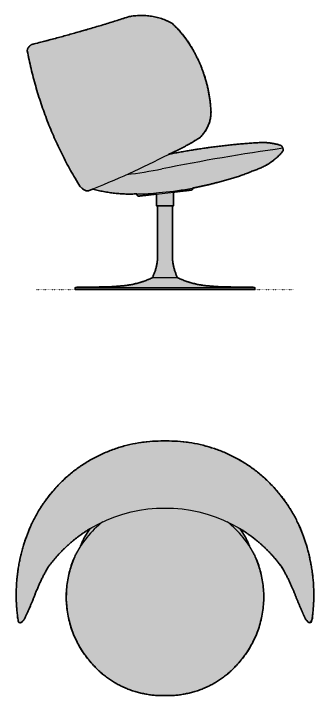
# Model space of a CAD drawing. Header units: millimetres. Extents: x -2 to 1856, y -1115 to 735.
# Drawn here: x 1048 to 1856, y -1085 to 735 of the extents above; entities that cross this region are included whole.
import ezdxf

# ---------------------------------------------------------------- set-up
doc = ezdxf.new("R2010")
doc.units = ezdxf.units.MM
doc.linetypes.add('Dots', pattern=[1, 0, -1])
doc.layers.add('Blocks', color=7, linetype='Continuous')
doc.layers.add('Blocks$Fill', color=7, linetype='Continuous', true_color=0xffffff)
for name, color, linetype, lineweight, true_color in [('Blocks$Inner', 7, 'Continuous', 25, 0x007f00), ('Blocks$Outline', 7, 'Continuous', 35, 0xff3f3f), ('Groud', 7, 'Dots', 25, 0x243775)]:
    doc.layers.add(name, color=color, linetype=linetype, lineweight=lineweight, true_color=true_color)

# ---------------------------------------------------------------- blocks, each defined once
blk = doc.blocks.new('Stella Lounge Chair Swivel Top')
at = {"layer": 'Blocks$Fill'}
blk.add_hatch(color=256, dxfattribs=at).paths.add_polyline_path([(2.9, -117.7), (2.9, -117.8), (3, -118), (3, -118.1), (3, -118.2), (3.1, -118.4), (3.1, -118.5), (3.2, -118.6), (3.3, -118.8), (3.3, -118.9), (3.4, -119.1), (3.5, -119.2), (3.5, -119.3), (3.6, -119.4), (3.7, -119.6), (3.8, -119.7), (3.9, -119.8), (4, -119.9), (4.1, -120), (4.2, -120.2), (4.3, -120.3), (4.4, -120.4), (4.5, -120.5), (4.6, -120.6), (4.7, -120.7), (4.8, -120.8), (5, -120.8), (5.1, -120.9), (5.2, -121), (5.3, -121.1), (5.5, -121.2), (5.6, -121.2), (5.7, -121.3), (5.8, -121.3), (6, -121.4), (6.1, -121.5), (6.2, -121.5), (6.4, -121.5), (6.5, -121.6), (6.7, -121.6), (6.8, -121.7), (7, -121.7), (7.1, -121.7), (7.3, -121.7), (7.4, -121.7), (7.6, -121.8), (7.7, -121.8), (7.9, -121.8), (8, -121.8), (8.2, -121.7), (8.3, -121.7), (8.5, -121.7), (8.6, -121.7), (8.8, -121.7), (8.9, -121.6), (9.1, -121.6), (9.2, -121.6), (9.3, -121.5), (9.5, -121.5), (9.6, -121.4), (9.8, -121.4), (9.9, -121.3), (10, -121.3), (10.2, -121.2), (10.3, -121.1), (10.4, -121), (10.9, -120.7), (11.4, -120.4), (11.9, -120.1), (12.3, -119.8), (12.8, -119.4), (13.3, -119.1), (13.7, -118.7), (14.2, -118.3), (14.6, -117.9), (15.1, -117.5), (15.5, -117.1), (15.9, -116.7), (16.3, -116.3), (16.7, -115.8), (17.1, -115.4), (17.5, -114.9), (17.8, -114.4), (18.2, -114), (18.6, -113.5), (18.9, -113), (19.2, -112.5), (19.5, -112), (19.8, -111.5), (20.1, -111), (20.4, -110.5), (20.7, -110), (20.9, -109.4), (21.2, -108.9), (21.4, -108.4), (21.6, -107.8), (21.9, -107.3), (22.1, -106.7), (35.7, -76.2), (48.3, -45.2), (52, -36), (55.8, -26.8), (59.8, -17.8), (64, -8.8), (68.5, 0.1), (73.1, 8.8), (77.8, 17.5), (82.8, 26.1), (88.3, 33.5), (94, 40.8), (99.9, 48), (106, 55.1), (112.3, 62.1), (118.8, 68.9), (125.5, 75.6), (132.4, 82.2), (139.5, 88.6), (146.8, 94.8), (154.2, 100.9), (161.8, 106.8), (169.6, 112.6), (177.5, 118.1), (185.6, 123.5), (193.9, 128.6), (190.1, 123.1), (186.4, 117.5), (183, 111.8), (179.8, 105.9), (176.7, 99.9), (173.9, 93.9), (171.3, 87.7), (168.9, 81.5), (164.8, 75), (161, 68.4), (157.3, 61.7), (153.9, 54.9), (150.3, 46.4), (148.6, 42.1), (147, 37.7), (145.4, 33.3), (143.9, 28.8), (142.5, 24.3), (141.1, 19.8), (139.9, 15.2), (138.7, 10.6), (137.6, 5.9), (136.5, 1.2), (135.6, -3.5), (134.7, -8.3), (134, -13.1), (133.3, -18), (132.7, -22.8), (132.2, -27.7), (131.7, -32.6), (131.4, -37.5), (131.2, -42.4), (131, -47.4), (130.9, -52.3), (131, -57.3), (131.1, -62.3), (131.3, -67.2), (131.6, -72.2), (132.1, -77.2), (132.6, -82.2), (133.2, -87.1), (133.8, -92.1), (134.6, -97), (135.5, -101.9), (136.5, -106.8), (137.5, -111.7), (138.7, -116.6), (139.9, -121.4), (141.3, -126.2), (142.7, -131), (144.2, -135.7), (145.8, -140.4), (147.5, -145.1), (149.2, -149.7), (151.1, -154.3), (153, -158.8), (155, -163.3), (157.1, -167.7), (159.3, -172.1), (161.5, -176.5), (163.8, -180.7), (166.2, -185), (168.6, -189.1), (171.1, -193.3), (173.7, -197.3), (176.4, -201.3), (179.1, -205.2), (181.8, -209.1), (184.6, -212.9), (187.5, -216.6), (190.4, -220.2), (193.4, -223.8), (196.4, -227.3), (202.6, -234.2), (207.1, -239), (211.7, -243.6), (216.4, -248.2), (221.3, -252.7), (226.4, -257.1), (231.5, -261.3), (236.8, -265.5), (242.3, -269.5), (247.8, -273.3), (253.5, -277), (259.3, -280.6), (265.1, -284), (271.1, -287.3), (277.2, -290.4), (283.4, -293.3), (289.6, -296.1), (295.9, -298.7), (302.3, -301.1), (308.8, -303.3), (315.3, -305.4), (321.8, -307.3), (328.4, -309), (335, -310.5), (341.6, -311.8), (348.2, -313), (354.9, -314), (361.5, -314.8), (368.2, -315.4), (374.8, -315.8), (381.4, -316), (388, -316.1), (394.5, -316), (401, -316.1), (407.6, -316), (414.2, -315.8), (420.8, -315.4), (427.5, -314.8), (434.1, -314), (440.8, -313), (447.4, -311.8), (454, -310.5), (460.6, -309), (467.2, -307.3), (473.8, -305.4), (480.3, -303.3), (486.7, -301.1), (493.1, -298.7), (499.4, -296.1), (505.6, -293.3), (511.8, -290.4), (517.9, -287.3), (523.9, -284), (529.8, -280.6), (535.5, -277), (541.2, -273.3), (546.8, -269.5), (552.2, -265.5), (557.5, -261.3), (562.7, -257.1), (567.7, -252.7), (572.6, -248.2), (577.3, -243.6), (581.9, -239), (586.4, -234.2), (592.6, -227.3), (595.6, -223.8), (598.6, -220.2), (601.5, -216.6), (604.4, -212.9), (607.2, -209.1), (609.9, -205.2), (612.6, -201.3), (615.3, -197.3), (617.9, -193.3), (620.4, -189.1), (622.8, -185), (625.2, -180.7), (627.5, -176.5), (629.7, -172.1), (631.9, -167.7), (634, -163.3), (636, -158.8), (637.9, -154.3), (639.8, -149.7), (641.5, -145.1), (643.2, -140.4), (644.8, -135.7), (646.3, -131), (647.7, -126.2), (649.1, -121.4), (650.3, -116.6), (651.5, -111.7), (652.5, -106.8), (653.5, -101.9), (654.4, -97), (655.2, -92.1), (655.8, -87.1), (656.4, -82.2), (656.9, -77.2), (657.4, -72.2), (657.7, -67.2), (657.9, -62.3), (658, -57.3), (658.1, -52.3), (658, -47.4), (657.8, -42.4), (657.6, -37.5), (657.3, -32.6), (656.8, -27.7), (656.3, -22.8), (655.7, -18), (655, -13.1), (654.3, -8.3), (653.4, -3.5), (652.5, 1.2), (651.4, 5.9), (650.3, 10.6), (649.1, 15.2), (647.9, 19.8), (646.5, 24.3), (645.1, 28.8), (643.6, 33.3), (642.1, 37.7), (640.4, 42.1), (638.7, 46.4), (635.1, 54.9), (631.7, 61.7), (628, 68.4), (624.2, 75), (620.1, 81.5), (617.7, 87.7), (615.1, 93.9), (612.3, 99.9), (609.2, 105.9), (606, 111.8), (602.6, 117.5), (599, 123.1), (595.2, 128.6), (603.4, 123.5), (611.5, 118.1), (619.4, 112.6), (627.2, 106.8), (634.8, 100.9), (642.2, 94.8), (649.5, 88.6), (656.6, 82.2), (663.5, 75.6), (670.2, 68.9), (676.7, 62.1), (683, 55.1), (689.1, 48), (695, 40.8), (700.7, 33.5), (706.2, 26.1), (711.2, 17.5), (716, 8.8), (720.6, 0.1), (725, -8.8), (729.2, -17.8), (733.2, -26.8), (737, -36), (740.7, -45.2), (753.3, -76.2), (767, -106.7), (767.2, -107.3), (767.4, -107.8), (767.6, -108.4), (767.8, -108.9), (768.1, -109.4), (768.3, -110), (768.6, -110.5), (768.9, -111), (769.2, -111.5), (769.5, -112), (769.8, -112.5), (770.1, -113), (770.4, -113.5), (770.8, -114), (771.2, -114.4), (771.5, -114.9), (771.9, -115.4), (772.3, -115.8), (772.7, -116.3), (773.1, -116.7), (773.5, -117.1), (774, -117.5), (774.4, -117.9), (774.8, -118.3), (775.3, -118.7), (775.7, -119.1), (776.2, -119.4), (776.7, -119.8), (777.1, -120.1), (777.6, -120.4), (778.1, -120.7), (778.6, -121), (778.7, -121.1), (778.9, -121.2), (779, -121.3), (779.1, -121.3), (779.3, -121.4), (779.4, -121.4), (779.5, -121.5), (779.7, -121.5), (779.8, -121.6), (780, -121.6), (780.1, -121.6), (780.3, -121.7), (780.4, -121.7), (780.5, -121.7), (780.7, -121.7), (780.8, -121.7), (781, -121.8), (781.2, -121.8), (781.3, -121.8), (781.5, -121.8), (781.6, -121.7), (781.8, -121.7), (781.9, -121.7), (782, -121.7), (782.2, -121.7), (782.3, -121.6), (782.5, -121.6), (782.6, -121.5), (782.8, -121.5), (782.9, -121.5), (783, -121.4), (783.2, -121.3), (783.3, -121.3), (783.4, -121.2), (783.6, -121.2), (783.7, -121.1), (783.8, -121), (783.9, -120.9), (784.1, -120.8), (784.2, -120.8), (784.3, -120.7), (784.4, -120.6), (784.5, -120.5), (784.6, -120.4), (784.7, -120.3), (784.8, -120.2), (784.9, -120), (785, -119.9), (785.1, -119.8), (785.2, -119.7), (785.3, -119.6), (785.4, -119.4), (785.5, -119.3), (785.6, -119.2), (785.6, -119.1), (785.7, -118.9), (785.8, -118.8), (785.8, -118.6), (785.9, -118.5), (785.9, -118.4), (786, -118.2), (786, -118.1), (786, -118), (786.1, -117.8), (786.1, -117.7), (788.1, -103.2), (789.7, -88.6), (790.8, -74), (791.4, -59.2), (791.5, -44.4), (791.2, -29.6), (790.3, -14.8), (789, 0), (787.2, 14.7), (784.9, 29.4), (782.2, 44), (779, 58.4), (775.3, 72.7), (771.2, 86.8), (766.6, 100.8), (761.6, 114.5), (759.1, 121), (756.5, 127.5), (753.7, 133.9), (750.8, 140.3), (747.8, 146.8), (744.6, 153.1), (741.3, 159.5), (737.9, 165.8), (734.3, 172.1), (730.6, 178.4), (726.7, 184.6), (722.8, 190.7), (718.7, 196.8), (714.4, 202.8), (710.1, 208.8), (705.6, 214.7), (700.9, 220.6), (696.2, 226.3), (691.3, 232), (686.3, 237.6), (681.2, 243.1), (675.9, 248.6), (670.6, 253.9), (665.1, 259.1), (659.5, 264.3), (653.8, 269.3), (648, 274.2), (642.1, 279), (636.1, 283.7), (630.1, 288.3), (623.9, 292.8), (617.6, 297.1), (611.2, 301.3), (604.8, 305.4), (598.3, 309.3), (591.7, 313.1), (585, 316.8), (578.3, 320.4), (571.5, 323.8), (564.7, 327), (557.8, 330.2), (550.8, 333.1), (543.8, 336), (536.8, 338.7), (529.7, 341.2), (522.6, 343.6), (515.5, 345.9), (508.4, 348), (501.2, 350), (494, 351.8), (486.9, 353.5), (479.7, 355), (472.5, 356.4), (465.3, 357.7), (458.1, 358.8), (451, 359.8), (443.8, 360.6), (436.7, 361.3), (429.6, 361.8), (422.5, 362.3), (415.4, 362.6), (408.4, 362.7), (401.4, 362.7), (380.6, 362.7), (373.6, 362.6), (366.5, 362.3), (359.4, 361.8), (352.3, 361.3), (345.2, 360.6), (338, 359.8), (330.9, 358.8), (323.7, 357.7), (316.5, 356.4), (309.3, 355), (302.1, 353.5), (295, 351.8), (287.8, 350), (280.6, 348), (273.5, 345.9), (266.4, 343.6), (259.3, 341.2), (252.2, 338.7), (245.2, 336), (238.2, 333.1), (231.2, 330.2), (224.3, 327), (217.5, 323.8), (210.7, 320.4), (204, 316.8), (197.3, 313.1), (190.7, 309.3), (184.2, 305.4), (177.8, 301.3), (171.4, 297.1), (165.1, 292.8), (159, 288.3), (152.9, 283.7), (146.9, 279), (141, 274.2), (135.2, 269.3), (129.5, 264.3), (123.9, 259.1), (118.4, 253.9), (113.1, 248.6), (107.8, 243.1), (102.7, 237.6), (97.7, 232), (92.8, 226.3), (88.1, 220.6), (83.4, 214.7), (79, 208.8), (74.6, 202.8), (70.3, 196.8), (66.2, 190.7), (62.3, 184.6), (58.4, 178.4), (54.7, 172.1), (51.2, 165.8), (47.7, 159.5), (44.4, 153.1), (41.3, 146.8), (38.2, 140.3), (35.3, 133.9), (32.6, 127.5), (29.9, 121), (27.4, 114.5), (22.4, 100.8), (17.9, 86.8), (13.7, 72.7), (10, 58.4), (6.8, 44), (4.1, 29.4), (1.8, 14.7), (0, 0), (-1.3, -14.8), (-2.1, -29.6), (-2.5, -44.4), (-2.4, -59.2), (-1.7, -74), (-0.7, -88.6), (0.9, -103.2)], flags=0)
at = {"layer": 'Blocks$Inner'}
for centre, radius, start, end in [((385.8, -20.1), 382.8, 88.6985, 159.4185), ((403.2, -20.1), 382.8, 20.5815, 91.3015), ((393.6, -62.3), 266.9, 128.2273, 153.9461), ((395.4, -62.3), 266.9, 26.0539, 51.7727), ((355.5, 12.7), 198.9, 144.3525, 159.7552), ((433.5, 12.7), 198.9, 20.2448, 35.6475), ((451.9, -47.7), 454.4, 159.0872, 188.8646), ((337.1, -47.7), 454.4, 351.1354, 20.9128), ((395.9, -53), 264.9, 155.9769, 223.1582), ((393.2, -53), 264.9, 316.8418, 24.0231), ((-934.1, 338), 1054.6, 335.0571, 338.6945), ((1723.2, 338), 1054.6, 201.3055, 204.9429), ((-3.6, -97.8), 27.2, 300.9948, 340.6887), ((792.6, -97.8), 27.2, 199.3113, 239.0052), ((3110.6, 554.1), 3179.4, 192.1982, 192.2001), ((7.8, -116.8), 5, 192.2001, 300.9948), ((781.2, -116.8), 5, 239.0052, 347.7999), ((-2321.5, 554.1), 3179.4, 347.7999, 347.8018), ((387.7, -66.1), 250, 222.2326, 271.5592), ((401.3, -66.1), 250, 268.4408, 317.7674)]:
    blk.add_arc(centre, radius, start, end, dxfattribs=at)
at = {"layer": 'Blocks$Inner', "extrusion": (0, 0, -1)}
for centre, radius, start, end in [((-391.9, -197.3), 381.4, 35.8492, 90.3855), ((-397.1, -197.3), 381.4, 89.6145, 144.1508), ((-479.4, -209.7), 461.4, 20.8954, 30.7367), ((-309.7, -209.7), 461.4, 149.2633, 159.1046)]:
    blk.add_arc(centre, radius, start, end, dxfattribs=at)
at = {"layer": 'Blocks$Outline'}
for points, weights, knots in [([(595.2, 128.6), (661, 88.6), (706.2, 26.1), (726.5, -8.1), (740.7, -45.2), (752.8, -76.4), (767, -106.7), (770.2, -116), (778.6, -121), (780.8, -122.4), (783.2, -121.3), (785.5, -120.3), (786.1, -117.8), (786.1, -117.8), (786.1, -117.7), (804.7, 1.7), (761.6, 114.5), (666.1, 368.8), (394.5, 362.7), (122.9, 368.8), (27.4, 114.5), (-15.7, 1.7), (2.9, -117.7)], [0.945835308241, 0.953253581092, 1, 0.996314430178, 1, 0.999496269363, 1, 0.94060285079, 1, 0.889426821689, 1, 0.889426821689, 1, 0.999999999869, 1, 0.966426654977, 1, 0.815531795422, 1, 0.815531795422, 1, 0.966426654977, 1], [192.91165, 192.91165, 192.91165, 208.181848, 208.181848, 216.106232, 216.106232, 222.800979, 222.800979, 224.683341, 224.683341, 225.158048, 225.158048, 225.632755, 225.632755, 225.643065, 225.643065, 249.259402, 249.259402, 296.51047, 296.51047, 343.761538, 343.761538, 367.377875, 367.377875, 367.377875]), ([(2.9, -117.7), (2.9, -117.8), (2.9, -117.8), (3.5, -120.3), (5.8, -121.3), (8.2, -122.4), (10.4, -121), (18.8, -116), (22.1, -106.7), (36.2, -76.4), (48.3, -45.2), (62.5, -8.1), (82.8, 26.1), (128, 88.6), (193.9, 128.6)], [1, 0.999999999869, 1, 0.889426821688, 1, 0.889426821688, 1, 0.94060285079, 1, 0.999496269363, 1, 0.996314430178, 1, 0.953253581092, 0.945835308241], [118.118473, 118.118473, 118.118473, 118.128783, 118.128783, 118.603489, 118.603489, 119.078196, 119.078196, 120.960558, 120.960558, 127.655305, 127.655305, 135.57969, 135.57969, 150.849888, 150.849888, 150.849888]), ([(168.9, 81.5), (160.6, 68.6), (153.9, 54.9), (82.3, -105.8), (202.6, -234.2), (279.8, -319.2), (394.5, -316), (509.2, -319.2), (586.4, -234.2), (706.7, -105.8), (635.1, 54.9), (628.4, 68.6), (620.1, 81.5)], [0.990444704903, 0.993577963148, 1, 0.833011822746, 1, 0.908775436736, 1, 0.908775436735, 1, 0.833011822746, 1, 0.993577963148, 0.990444704903], [8.91148, 8.91148, 8.91148, 11.978668, 11.978668, 43.039527, 43.039527, 64.56026, 64.56026, 86.080994, 86.080994, 117.141852, 117.141852, 120.20904, 120.20904, 120.20904])]:
    blk.add_rational_spline(points, weights, degree=2, knots=knots, dxfattribs=at)
for points in [[(193.9, 128.6), (178.2, 106.8), (168.9, 81.5)], [(620.1, 81.5), (610.8, 106.8), (595.2, 128.6)]]:
    blk.add_rational_spline(points, [1, 0.990979980662, 1], degree=2, dxfattribs=at)
blk = doc.blocks.new('Stella Lounge Chair Swivel Side')
at = {"layer": 'Blocks$Fill'}
blk.add_hatch(color=256, dxfattribs=at).paths.add_polyline_path([(353.2, 360.3), (364.1, 365.2), (374.9, 370.3), (385.6, 375.6), (396.2, 381.1), (406.6, 386.9), (417, 392.9), (427.2, 399.1), (437.2, 405.5), (439.1, 407.3), (441, 409.2), (442.8, 411.1), (444.5, 413.1), (446.2, 415.2), (447.9, 417.3), (449.5, 419.5), (451, 421.8), (452.5, 424.1), (453.9, 426.4), (455.2, 428.8), (456.5, 431.3), (457.7, 433.7), (458.8, 436.2), (459.9, 438.8), (460.9, 441.4), (461.8, 444), (462.6, 446.6), (463.3, 449.3), (464, 452), (464.6, 454.6), (465.1, 457.3), (465.5, 460), (465.9, 462.7), (466.1, 465.5), (466.3, 468.2), (466.4, 470.9), (466.4, 473.5), (466.4, 476.2), (466.2, 478.9), (466, 481.5), (465.8, 484.1), (464.8, 494.7), (463.6, 505.4), (462, 515.9), (460.1, 526.5), (457.9, 537), (455.4, 547.4), (452.6, 557.7), (449.5, 567.9), (446.8, 576.4), (443.8, 584.9), (440.6, 593.2), (437.2, 601.5), (433.5, 609.6), (429.6, 617.7), (425.6, 625.7), (421.3, 633.5), (418.4, 638.8), (415.5, 644.1), (412.4, 649.3), (409.2, 654.5), (405.8, 659.6), (402.4, 664.6), (398.8, 669.5), (395.1, 674.4), (391.3, 679.1), (387.4, 683.8), (383.4, 688.4), (379.3, 692.9), (375.1, 697.3), (370.8, 701.6), (366.5, 705.8), (362, 709.9), (358.8, 711.6), (355.5, 713.3), (352.2, 714.9), (348.9, 716.4), (345.5, 717.9), (342.1, 719.2), (338.6, 720.6), (335.1, 721.8), (331.6, 723), (328, 724.1), (324.4, 725.1), (320.8, 726), (317.1, 726.9), (313.5, 727.6), (309.8, 728.3), (306.1, 728.9), (302.3, 729.4), (298.6, 729.9), (294.9, 730.2), (291.1, 730.5), (287.4, 730.7), (283.7, 730.8), (279.9, 730.8), (276.2, 730.7), (272.5, 730.6), (268.8, 730.3), (265.1, 730), (261.4, 729.6), (257.8, 729.1), (254.2, 728.6), (250.6, 728), (247, 727.2), (119.1, 688.3), (-10, 653.7), (-10.7, 653.5), (-11.3, 653.3), (-11.9, 653), (-12.5, 652.7), (-13.1, 652.5), (-13.7, 652.1), (-14.3, 651.8), (-14.8, 651.4), (-15.4, 651), (-15.9, 650.6), (-16.5, 650.2), (-17, 649.8), (-17.5, 649.3), (-18, 648.8), (-18.5, 648.3), (-19, 647.8), (-19.4, 647.3), (-19.8, 646.7), (-20.3, 646.2), (-20.6, 645.6), (-21, 645), (-21.4, 644.4), (-21.7, 643.8), (-22, 643.2), (-22.3, 642.6), (-22.5, 642), (-22.8, 641.3), (-23, 640.7), (-23.2, 640.1), (-23.3, 639.4), (-23.5, 638.8), (-23.6, 638.2), (-23.6, 638), (-23.6, 637.9), (-23.6, 637.8), (-23.7, 637.7), (-23.7, 637.6), (-23.7, 637.5), (-23.7, 637.4), (-23.7, 637.3), (-23.7, 637.1), (-23.7, 637), (-23.7, 636.9), (-23.6, 636.8), (-23.6, 636.7), (-23.6, 636.6), (-23.6, 636.5), (-23.6, 636.4), (-18.8, 612.6), (-13.5, 588.9), (-7.7, 565.4), (-1.3, 541.9), (5.7, 518.6), (13.2, 495.4), (21.2, 472.3), (29.8, 449.5), (38.9, 426.9), (48.5, 404.4), (58.6, 382.3), (69.2, 360.4), (80.3, 338.7), (91.9, 317.3), (103.9, 296.3), (116.4, 275.6), (117.3, 274.6), (118.1, 273.7), (119, 272.8), (119.9, 272), (120.8, 271.1), (121.8, 270.3), (122.8, 269.5), (123.8, 268.8), (124.8, 268), (125.8, 267.3), (126.9, 266.6), (127.9, 266), (129, 265.3), (130.1, 264.7), (131.2, 264.2), (132.4, 263.6), (132.6, 263.5), (132.8, 263.4), (133.1, 263.3), (133.3, 263.3), (133.5, 263.2), (133.8, 263.1), (134, 263), (134.3, 263), (134.5, 262.9), (134.8, 262.9), (135, 262.8), (135.3, 262.8), (135.5, 262.8), (135.8, 262.7), (136, 262.7), (136.3, 262.7), (136.6, 262.7), (136.8, 262.7), (137.1, 262.7), (137.3, 262.7), (137.6, 262.8), (137.8, 262.8), (138.1, 262.8), (138.3, 262.9), (138.6, 262.9), (138.8, 263), (139.1, 263), (139.3, 263.1), (139.6, 263.2), (139.8, 263.3), (140, 263.3), (140.3, 263.4), (151.2, 267.8), (158.3, 265.9), (165.5, 264.2), (172.8, 262.5), (180, 261.1), (187.3, 259.7), (194.7, 258.6), (202.1, 257.5), (209.4, 256.6), (216.8, 255.9), (224.3, 255.3), (231.7, 254.9), (239.1, 254.6), (246.5, 254.5), (253.9, 254.5), (261.3, 254.7), (268.7, 255), (268.7, 254), (268.7, 253.9), (268.7, 253.7), (268.8, 253.6), (268.8, 253.5), (268.8, 253.4), (268.8, 253.2), (268.8, 253.1), (268.8, 253), (268.9, 252.8), (268.9, 252.7), (268.9, 252.6), (269, 252.5), (269, 252.3), (269.1, 252.2), (269.1, 252.1), (269.2, 252), (269.2, 251.8), (269.3, 251.7), (269.4, 251.6), (269.4, 251.5), (269.5, 251.4), (269.6, 251.3), (269.6, 251.1), (269.7, 251), (269.8, 250.9), (269.9, 250.8), (270, 250.7), (270, 250.6), (270.1, 250.5), (270.2, 250.4), (270.3, 250.4), (270.4, 250.3), (270.5, 250.2), (270.6, 250.1), (270.7, 250), (270.8, 249.9), (270.9, 249.9), (271, 249.8), (271.1, 249.7), (271.3, 249.7), (271.4, 249.6), (271.5, 249.5), (271.6, 249.5), (271.7, 249.4), (271.8, 249.4), (272, 249.3), (272.1, 249.3), (272.2, 249.2), (272.4, 249.2), (272.5, 249.2), (272.6, 249.1), (272.7, 249.1), (272.9, 249.1), (273, 249.1), (273.1, 249), (273.3, 249), (273.4, 249), (273.5, 249), (273.7, 249), (273.8, 249), (273.9, 249), (274.1, 249), (274.2, 249), (274.3, 249), (321.1, 254.4), (321.1, 222.7), (323.9, 222.7), (323.9, 99.6), (324, 95.3), (324.1, 90.9), (324, 86.6), (323.8, 82.2), (323.4, 77.8), (322.9, 73.4), (322.2, 69.1), (321.4, 64.8), (320.5, 60.4), (319.4, 56.2), (318.2, 51.9), (316.9, 47.8), (315.5, 43.6), (313.9, 39.5), (312.2, 35.5), (310.3, 31.6), (305.1, 29.2), (299.8, 26.9), (294.4, 24.7), (289, 22.7), (283.5, 20.8), (277.9, 19), (272.3, 17.4), (266.7, 15.9), (261.1, 14.5), (255.4, 13.3), (249.6, 12.3), (243.9, 11.3), (238.2, 10.6), (232.4, 9.9), (226.6, 9.4), (220.9, 9.1), (208.9, 8), (196.9, 7.3), (184.9, 6.8), (172.9, 6.7), (104.2, 5.7), (104.2, 5.7), (104.1, 5.7), (104.1, 5.7), (104.1, 5.7), (104.1, 5.6), (104, 5.6), (104, 5.6), (104, 5.6), (104, 5.6), (104, 5.6), (103.9, 5.6), (103.9, 5.5), (103.9, 5.5), (103.9, 5.5), (103.9, 5.5), (103.9, 5.5), (103.8, 5.5), (103.8, 5.4), (103.8, 5.4), (103.8, 5.4), (103.8, 5.4), (103.8, 5.4), (103.8, 5.3), (103.7, 5.3), (103.7, 5.3), (103.7, 5.3), (103.7, 5.2), (103.7, 5.2), (103.7, 5.2), (103.7, 5.2), (103.7, 5.1), (103.7, 5.1), (103.7, 0), (343.7, 0), (583.7, 0), (583.7, 5.1), (583.7, 5.1), (583.7, 5.2), (583.7, 5.2), (583.7, 5.2), (583.7, 5.2), (583.7, 5.3), (583.6, 5.3), (583.6, 5.3), (583.6, 5.3), (583.6, 5.4), (583.6, 5.4), (583.6, 5.4), (583.6, 5.4), (583.6, 5.4), (583.5, 5.5), (583.5, 5.5), (583.5, 5.5), (583.5, 5.5), (583.5, 5.5), (583.4, 5.5), (583.4, 5.6), (583.4, 5.6), (583.4, 5.6), (583.4, 5.6), (583.3, 5.6), (583.3, 5.6), (583.3, 5.6), (583.3, 5.7), (583.3, 5.7), (583.2, 5.7), (583.2, 5.7), (583.2, 5.7), (514.5, 6.7), (502.5, 6.8), (490.5, 7.3), (478.5, 8), (466.5, 9.1), (460.7, 9.4), (455, 9.9), (449.2, 10.6), (443.5, 11.3), (437.7, 12.3), (432, 13.3), (426.3, 14.5), (420.7, 15.9), (415, 17.4), (409.4, 19), (403.9, 20.8), (398.4, 22.7), (393, 24.7), (387.6, 26.9), (382.3, 29.2), (377, 31.6), (375.2, 35.5), (373.5, 39.5), (371.9, 43.6), (370.5, 47.8), (369.1, 51.9), (367.9, 56.2), (366.9, 60.4), (365.9, 64.8), (365.2, 69.1), (364.5, 73.4), (364, 77.8), (363.6, 82.2), (363.4, 86.6), (363.3, 90.9), (363.3, 95.3), (363.5, 99.6), (363.5, 222.7), (366.2, 222.7), (366.2, 250), (366.2, 259.6), (413.7, 265), (413.8, 265), (414, 265.1), (414.1, 265.1), (414.2, 265.1), (414.3, 265.1), (414.4, 265.2), (414.6, 265.2), (414.7, 265.2), (414.8, 265.3), (414.9, 265.3), (415, 265.4), (415.1, 265.4), (415.3, 265.5), (415.4, 265.5), (415.5, 265.6), (415.6, 265.6), (415.7, 265.7), (415.8, 265.8), (415.9, 265.8), (416, 265.9), (416.1, 266), (416.2, 266), (416.3, 266.1), (416.4, 266.2), (416.5, 266.3), (416.6, 266.4), (416.7, 266.5), (416.8, 266.5), (416.9, 266.6), (416.9, 266.7), (417, 266.8), (417.1, 266.9), (417.2, 267), (417.2, 267.1), (417.3, 267.2), (417.4, 267.3), (417.4, 267.4), (417.5, 267.5), (417.6, 267.6), (417.6, 267.7), (417.7, 267.8), (417.7, 268), (417.8, 268.1), (417.8, 268.2), (417.9, 268.3), (417.9, 268.4), (417.9, 268.5), (418, 268.7), (418, 268.8), (418, 268.9), (418.1, 269), (418.1, 269.1), (418.1, 269.3), (418.1, 269.4), (418.1, 269.5), (418.1, 269.6), (418.2, 269.8), (418.2, 269.9), (418.2, 270), (418.2, 270.1), (418.2, 270.2), (418.1, 270.4), (418.1, 270.5), (418.1, 270.6), (434.8, 273.9), (451.5, 277.5), (468, 281.4), (484.5, 285.7), (497, 288.8), (509.4, 292.2), (521.8, 295.8), (534.1, 299.7), (546.4, 303.9), (558.5, 308.3), (570.5, 313), (582.5, 317.9), (585.2, 318.8), (587.9, 319.7), (590.5, 320.7), (593.2, 321.7), (595.9, 322.8), (598.5, 323.9), (601.1, 325), (603.7, 326.3), (606.3, 327.5), (608.9, 328.8), (611.4, 330.2), (614, 331.6), (616.5, 333), (618.9, 334.5), (621.4, 336.1), (623.8, 337.6), (626.2, 339.3), (628.5, 340.9), (630.9, 342.6), (633.2, 344.4), (635.4, 346.2), (637.7, 348), (639.8, 349.9), (642, 351.8), (644.1, 353.7), (646.2, 355.7), (648.2, 357.7), (650.3, 359.7), (652.2, 361.8), (654.1, 363.9), (656, 366), (657.8, 368.2), (658, 368.6), (658.2, 368.9), (658.3, 369.3), (658.5, 369.7), (658.6, 370), (658.8, 370.4), (658.9, 370.8), (659, 371.2), (659, 371.5), (659, 371.8), (659, 372.1), (659, 372.5), (659, 372.8), (658.9, 373.1), (658.9, 373.4), (658.9, 373.8), (658.8, 374.1), (658.8, 374.4), (658.7, 374.8), (658.6, 375.1), (658.6, 375.4), (658.5, 375.8), (658.4, 376.1), (658.3, 376.4), (658.2, 376.7), (658.1, 377), (658, 377.3), (657.8, 377.6), (657.7, 377.9), (657.6, 378.2), (657.4, 378.5), (657.3, 378.8), (657.2, 379), (657, 379.3), (656.8, 379.6), (656.7, 379.9), (656.5, 380.1), (656.3, 380.4), (656.1, 380.6), (655.9, 380.9), (655.8, 381.2), (655.6, 381.4), (655.4, 381.6), (655.2, 381.9), (654.9, 382.1), (654.7, 382.3), (654.5, 382.5), (654.3, 382.8), (654.1, 383), (653.8, 383.2), (653.6, 383.4), (653.4, 383.6), (653.1, 383.8), (652.9, 383.9), (652.6, 384.1), (652.4, 384.3), (649, 385.3), (645.6, 386.3), (642.1, 387.2), (638.6, 388), (635.1, 388.7), (631.6, 389.4), (628.1, 390), (624.5, 390.5), (621, 390.9), (617.4, 391.3), (613.8, 391.5), (610.3, 391.7), (606.7, 391.8), (603.1, 391.9), (599.6, 391.8), (596, 391.7), (535, 387), (474.1, 380.2), (413.5, 371.3)], flags=0)
at = {"layer": 'Blocks$Inner'}
for p, q in [((268.7, 255), (268.7, 254)), ((274.3, 249), (413.7, 265)), ((363.5, 222.7), (363.5, 99.6))]:
    blk.add_line(p, q, dxfattribs=at)
for points in [[(366.2, 250), (366.2, 222.7), (343.7, 222.7), (321.1, 222.7), (321.1, 254.4), (321.1, 222.7), (343.7, 222.7), (366.2, 222.7), (366.2, 259.6)], [(323.9, 99.6), (323.9, 222.7)], [(310.3, 31.6), (343.7, 31.6), (377, 31.6)], [(583.7, 5.1), (583.7, 0), (343.7, 0), (103.7, 0), (103.7, 5.1)], [(104.2, 5.7), (343.7, 5.7), (583.2, 5.7)]]:
    blk.add_lwpolyline(points, dxfattribs=at)
for centre, radius, start, end in [((281.2, 564.3), 166.5, 60.9594, 101.843), ((183.8, 510.3), 267.5, 27.414, 48.2377), ((-18.7, 637.3), 5, 169.9059, 190.6728), ((-3.8, 634.6), 20.1, 108.0028, 169.9059), ((1016.4, 832.3), 1058.3, 190.6728, 211.7441), ((132.1, 470.2), 332.1, 17.119, 29.4565), ((101, 456.8), 365.8, 4.2811, 17.6892), ((373.6, 473.1), 92.9, 313.2927, 6.8293), ((124.8, 886), 573.1, 293.4827, 303.0294), ((702.9, -1387.4), 1782.4, 93.4379, 101.3136), ((603.2, 229.1), 162.8, 72.4162, 92.5424), ((643.9, 371.8), 15.1, 357.6214, 55.7398), ((1379.1, -4821.9), 5248.1, 97.8948, 101.4664), ((535, 470.8), 160.1, 287.2581, 320.132), ((644.4, 375.2), 15.2, 332.7419, 344.7078), ((-781.3, 2571.9), 2485.6, 291.7616, 297.1567), ((92.4, 1547.5), 1249.8, 276.8708, 281.1884), ((342.2, 882.1), 613.1, 283.4124, 293.0667), ((152.3, 306.9), 47.6, 221.1412, 245.2817), ((252.9, 1153.1), 897.8, 274.7279, 284.9452), ((136.6, 272.7), 10, 245.2817, 291.7616), ((249.5, 623), 368.5, 254.529, 273.2275), ((277.2, 625.2), 370.2, 268.9193, 277.7139), ((413.2, 270), 5, 276.5441, 7.0269), ((273.7, 254), 5, 180, 276.5441)]:
    blk.add_arc(centre, radius, start, end, dxfattribs=at)
at = {"layer": 'Blocks$Inner', "extrusion": (0, 0, -1)}
blk.add_arc((988.9, 4561.7), 4028.7, 252.1349, 255.9376, dxfattribs=at)
at = {"layer": 'Blocks$Inner'}
for points, weights in [([(310.3, 31.6), (325.9, 63.9), (323.9, 99.6)], [1, 0.96836970671, 1]), ([(363.5, 99.6), (361.5, 63.9), (377, 31.6)], [1, 0.96836970671, 1]), ([(220.9, 9.1), (267.9, 11.4), (310.3, 31.6)], [1, 0.98055551128, 1]), ([(377, 31.6), (419.5, 11.4), (466.5, 9.1)], [1, 0.98055551128, 1]), ([(103.7, 5.1), (103.8, 5.5), (104.2, 5.7)], [1, 0.877532692539, 1]), ([(104.2, 5.7), (138.5, 6.3), (172.9, 6.7)], [1, 0.999991766051, 1]), ([(172.9, 6.7), (196.9, 6.7), (220.9, 9.1)], [1, 0.998680830429, 1]), ([(466.5, 9.1), (490.4, 6.7), (514.5, 6.7)], [1, 0.998680830429, 1]), ([(514.5, 6.7), (548.8, 6.3), (583.2, 5.7)], [1, 0.999991766051, 1]), ([(583.2, 5.7), (583.6, 5.5), (583.7, 5.1)], [1, 0.877532692796, 1])]:
    blk.add_rational_spline(points, weights, degree=2, dxfattribs=at)
at = {"layer": 'Blocks$Outline'}
for points in [[(366.2, 250), (366.2, 259.6)], [(321.1, 254.4), (321.1, 222.7), (323.9, 222.7)], [(363.5, 222.7), (366.2, 222.7), (366.2, 250)], [(323.9, 222.7), (323.9, 99.6)], [(363.5, 99.6), (363.5, 222.7)]]:
    blk.add_lwpolyline(points, dxfattribs=at)
for points, weights, knots in [([(353.2, 360.3), (397.1, 379.4), (437.2, 405.5), (471.3, 437.6), (465.8, 484.1), (462.6, 527), (449.5, 567.9), (438.9, 602.2), (421.3, 633.5), (398.7, 677.1), (362, 709.9), (307.7, 740), (247, 727.2), (119.7, 686.2), (-10, 653.7), (-21.5, 650), (-23.6, 638.2), (-23.8, 637.3), (-23.6, 636.4)], [1, 0.996531713174, 1, 0.892835201014, 1, 0.993162397742, 1, 0.994209743065, 1, 0.983534187406, 1, 0.937027288013, 1, 0.999449422233, 1, 0.857602319908, 1, 0.983623599537, 1], [131.543635, 131.543635, 131.543635, 141.093156, 141.093156, 149.770912, 149.770912, 158.331, 158.331, 165.481902, 165.481902, 175.202776, 175.202776, 187.084958, 187.084958, 213.823658, 213.823658, 215.990996, 215.990996, 216.172221, 216.172221, 216.172221]), ([(-23.6, 636.4), (12.9, 442.9), (116.4, 275.6), (123.1, 267.9), (132.4, 263.6), (136.3, 261.8), (140.3, 263.4), (145.7, 265.6), (151.2, 267.8)], [1, 0.983141295236, 1, 0.977891860351, 1, 0.918860427608, 1, 0.99994422947, 0.999894072903], [66.401309, 66.401309, 66.401309, 105.321122, 105.321122, 107.327485, 107.327485, 108.138712, 108.138712, 109.316703, 109.316703, 109.316703]), ([(418.1, 270.6), (451.6, 276.9), (484.5, 285.7), (534.8, 297.7), (582.5, 317.9), (627.6, 332), (657.8, 368.2), (658.6, 369.6), (659, 371.2), (659.1, 373.9), (656.7, 381.4), (652.4, 384.3), (624.9, 393), (596, 391.7), (473.5, 384.4), (353.2, 360.3)], [0.998058474313, 0.998311614335, 1, 0.996453128705, 1, 0.959131908207, 1, 0.994552992142, 1, 0.955763428243, 0.918354766594, 1, 0.984615859654, 1, 0.997639126857, 1], [26.915652, 26.915652, 26.915652, 33.720822, 33.720822, 44.052163, 44.052163, 53.237291, 53.237291, 53.553784, 53.553784, 54.092878, 55.087856, 55.087856, 60.80526, 60.80526, 85.305173, 85.305173, 85.305173]), ([(268.7, 255), (268.7, 254.5), (268.7, 254), (268.7, 251.8), (270.4, 250.3), (272.1, 248.8), (274.3, 249), (297.7, 251.7), (321.1, 254.4)], [1, 1, 1, 0.912577293915, 1, 0.912577293915, 1, 1, 1], [0, 0, 0, 0.096425, 0.096425, 0.517678, 0.517678, 0.938931, 0.938931, 5.653242, 5.653242, 5.653242]), ([(366.2, 259.6), (390, 262.3), (413.7, 265), (415.8, 265.3), (417.1, 266.9), (418.4, 268.5), (418.1, 270.6)], [1, 1, 1, 0.923071266338, 1, 0.923071266338, 1], [10.192109, 10.192109, 10.192109, 14.972619, 14.972619, 15.367424, 15.367424, 15.76223, 15.76223, 15.76223]), ([(323.9, 99.6), (325.9, 63.9), (310.3, 31.6), (267.9, 11.4), (220.9, 9.1), (196.9, 6.7), (172.9, 6.7), (138.5, 6.3), (104.2, 5.7), (103.8, 5.5), (103.7, 5.1), (103.7, 2.6), (103.7, 0), (223.7, 0), (343.7, 0), (463.7, 0), (583.7, 0), (583.7, 2.6), (583.7, 5.1), (583.6, 5.5), (583.2, 5.7), (548.8, 6.3), (514.5, 6.7), (490.4, 6.7), (466.5, 9.1), (419.5, 11.4), (377, 31.6), (361.5, 63.9), (363.5, 99.6)], [1, 0.96836970671, 1, 0.98055551128, 1, 0.998680830429, 1, 0.999991766051, 1, 0.877532692539, 1, 1, 1, 1, 1, 1, 1, 1, 1, 0.877532692796, 1, 0.999991766051, 1, 0.998680830429, 1, 0.98055551128, 1, 0.96836970671, 1], [-105.138939, -105.138939, -105.138939, -98.126333, -98.126333, -88.839395, -88.839395, -84.034771, -84.034771, -77.16203, -77.16203, -77.082871, -77.082871, -76.570253, -76.570253, -52.56947, -52.56947, -28.568686, -28.568686, -28.056069, -28.056069, -27.976909, -27.976909, -21.104168, -21.104168, -16.299544, -16.299544, -7.012606, -7.012606, 0, 0, 0])]:
    blk.add_rational_spline(points, weights, degree=2, knots=knots, dxfattribs=at)
blk.add_rational_spline([(151.2, 267.8), (208.9, 251.8), (268.7, 255)], [1, 0.986883544338, 0.999670145862], degree=2, dxfattribs=at)

msp = doc.modelspace()

# ---------------------------------------------------------------- linework, layer by layer
at = {"layer": 'Groud'}
msp.add_lwpolyline([(1108.1, 0), (1795.5, 0)], dxfattribs=at)

# ---------------------------------------------------------------- block references
at = {"layer": 'Blocks'}
for name, p in [('Stella Lounge Chair Swivel Side', (1108.1, 0)), ('Stella Lounge Chair Swivel Top', (1057.3, -766.7))]:
    msp.add_blockref(name, p, dxfattribs=at)

doc.saveas('drawing.dxf')
